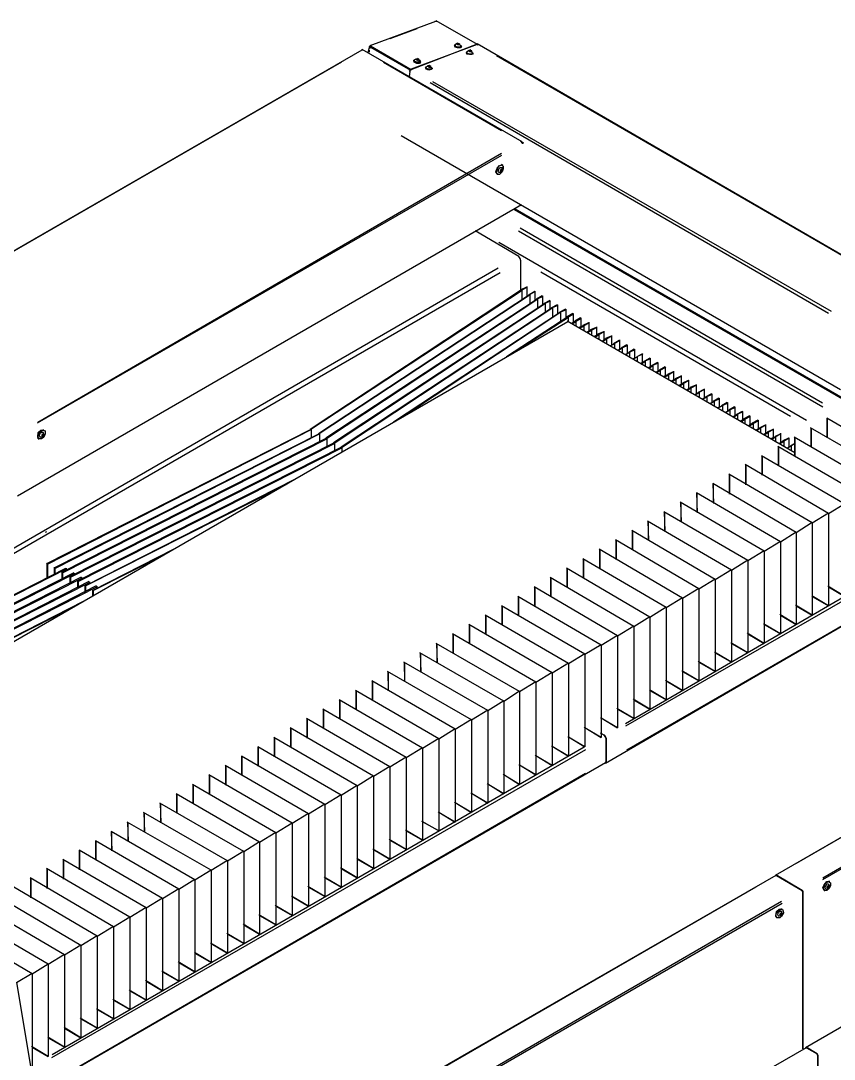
# Model space of a CAD drawing. Header units: inches. Extents: x 144 to 9879, y -166 to 6992.
# Drawn here: x 7212 to 8767, y 1956 to 3940 of the extents above; entities that cross this region are included whole.
import ezdxf

# ---------------------------------------------------------------- set-up
doc = ezdxf.new("R2010")
doc.units = ezdxf.units.IN
doc.header["$MEASUREMENT"] = 0

msp = doc.modelspace()

# ---------------------------------------------------------------- linework, layer by layer
at = {"color": 7}
for points in [[(8004.8, 3938.5), (7879.1, 3891.8)], [(8006, 3938.5), (8003.6, 3938.5)], [(8007.2, 3938.5), (8004.8, 3938.5)], [(8085.1, 3894.2), (8006, 3939.7)], [(7968.9, 3924.1), (7917.4, 3904.9)], [(7877.9, 3889.4), (7875.5, 3878.6)], [(7956.9, 3845.1), (7877.9, 3890.6)], [(7879.1, 3889.4), (7881.5, 3893)], [(7881.5, 3891.8), (7879.1, 3891.8)], [(7879.1, 3889.4), (7879.1, 3890.6)], [(7956.9, 3845.1), (7879.1, 3890.6)], [(7879.1, 3889.4), (7879.1, 3887)], [(7879.1, 3889.4), (7880.3, 3889.4)], [(7879.1, 3889.4), (7879.1, 3887)], [(7880.3, 3889.4), (7880.3, 3891.8)], [(7880.3, 3891.8), (7958.1, 3846.3)], [(7880.3, 3891.8), (7880.3, 3889.4)], [(7880.3, 3889.4), (7880.3, 3890.6)], [(7880.3, 3889.4), (7956.9, 3845.1)], [(7958.1, 3846.3), (8085.1, 3895.4)], [(8083.9, 3894.2), (7958.1, 3847.5)], [(8046.8, 3896.6), (8040.8, 3893)], [(8054, 3890.6), (8050.4, 3889.4), (8044.4, 3889.4), (8040.8, 3891.8), (8043.2, 3894.2)], [(8040.8, 3893), (8040.8, 3891.8)], [(8054, 3889.4), (8051.6, 3888.2), (8046.8, 3888.2), (8042, 3889.4), (8040.8, 3891.8)], [(8052.8, 3890.6), (8050.4, 3889.4), (8046.8, 3889.4), (8043.2, 3890.6), (8042, 3893)], [(8044.4, 3895.4), (8046.8, 3896.6), (8050.4, 3895.4), (8050.4, 3894.2), (8046.8, 3894.2), (8044.4, 3895.4)], [(8046.8, 3895.4), (8044.4, 3895.4)], [(8045.6, 3895.4), (8045.6, 3896.6)], [(8049.2, 3895.4), (8045.6, 3895.4)], [(8046.8, 3895.4), (8045.6, 3895.4)], [(8045.6, 3895.4), (8045.6, 3894.2)], [(8049.2, 3895.4), (8045.6, 3895.4)], [(8045.6, 3895.4), (8046.8, 3894.2)], [(8046.8, 3894.2), (8046.8, 3896.6)], [(8046.8, 3895.4), (8046.8, 3896.6)], [(8046.8, 3894.2), (8046.8, 3896.6)], [(8046.8, 3894.2), (8046.8, 3895.4)], [(8046.8, 3894.2), (8046.8, 3895.4)], [(8046.8, 3894.2), (8048, 3894.2)], [(8046.8, 3894.2), (8048, 3894.2)], [(8050.4, 3894.2), (8048, 3896.6)], [(8052.8, 3891.8), (8048, 3896.6)], [(8048, 3894.2), (8048, 3895.4)], [(8048, 3894.2), (8050.4, 3894.2)], [(8049.2, 3894.2), (8049.2, 3896.6)], [(8049.2, 3895.4), (8049.2, 3896.6)], [(8049.2, 3894.2), (8049.2, 3896.6)], [(8050.4, 3894.2), (8049.2, 3894.2), (8049.2, 3895.4)], [(8049.2, 3894.2), (8050.4, 3894.2)], [(8050.4, 3894.2), (8050.4, 3895.4)], [(8052.8, 3893), (8054, 3890.6)], [(8052.8, 3891.8), (8052.8, 3890.6)], [(8054, 3889.4), (8054, 3891.8)], [(8924.7, 3409.1), (8083.9, 3895.4)], [(8086.3, 3893), (8083.9, 3895.4)], [(8083.9, 3894.2), (8085.1, 3894.2)], [(8085.1, 3894.2), (8085.1, 3895.4)], [(8086.3, 3893), (8086.3, 3894.2)], [(8086.3, 3893), (8086.3, 3894.2)], [(7863.5, 3883.4), (6896.9, 3326.4)], [(7864.7, 3883.4), (7862.3, 3883.4)], [(7865.9, 3883.4), (7863.5, 3883.4)], [(8170.1, 3708.5), (7864.7, 3884.6)], [(7877.9, 3883.4), (7877.9, 3879.8)], [(7918.6, 3867.8), (7918.6, 3869)], [(8069.5, 3883.4), (8063.5, 3879.8)], [(8076.7, 3877.4), (8073.1, 3876.2), (8067.1, 3876.2), (8063.5, 3878.6), (8065.9, 3881)], [(8063.5, 3879.8), (8063.5, 3878.6)], [(8076.7, 3876.2), (8074.3, 3875), (8069.5, 3875), (8064.7, 3876.2), (8063.5, 3878.6)], [(8075.5, 3877.4), (8073.1, 3876.2), (8069.5, 3876.2), (8065.9, 3877.4), (8064.7, 3879.8)], [(8067.1, 3882.2), (8069.5, 3883.4), (8073.1, 3882.2), (8073.1, 3881), (8069.5, 3881), (8067.1, 3882.2)], [(8070.7, 3882.2), (8067.1, 3882.2)], [(8070.7, 3882.2), (8067.1, 3882.2)], [(8068.3, 3882.2), (8068.3, 3883.4)], [(8068.3, 3881), (8068.3, 3883.4)], [(8068.3, 3882.2), (8068.3, 3883.4)], [(8068.3, 3881), (8068.3, 3883.4)], [(8068.3, 3882.2), (8068.3, 3883.4)], [(8068.3, 3882.2), (8068.3, 3883.4)], [(8068.3, 3882.2), (8068.3, 3881)], [(8068.3, 3882.2), (8069.5, 3881)], [(8069.5, 3881), (8069.5, 3882.2)], [(8073.1, 3882.2), (8069.5, 3882.2)], [(8069.5, 3881), (8070.7, 3881)], [(8069.5, 3881), (8071.9, 3881)], [(8075.5, 3878.6), (8070.7, 3884.6)], [(8070.7, 3881), (8070.7, 3883.4)], [(8070.7, 3882.2), (8070.7, 3883.4)], [(8070.7, 3881), (8070.7, 3883.4)], [(8070.7, 3881), (8070.7, 3882.2)], [(8070.7, 3881), (8070.7, 3882.2)], [(8073.1, 3882.2), (8070.7, 3882.2)], [(8071.9, 3881), (8073.1, 3883.4)], [(8071.9, 3881), (8071.9, 3882.2)], [(8071.9, 3881), (8073.1, 3881), (8073.1, 3882.2)], [(8073.1, 3882.2), (8073.1, 3883.4)], [(8074.3, 3879.8), (8076.7, 3877.4)], [(8075.5, 3878.6), (8075.5, 3877.4)], [(8076.7, 3876.2), (8076.7, 3878.6)], [(8884, 3431.8), (8121, 3872.6)], [(7825.2, 3860.6), (6937.6, 3349.2)], [(7905.4, 3860.6), (8130.6, 3730.1)], [(7968.9, 3866.6), (7962.9, 3864.2)], [(7976.1, 3861.8), (7972.5, 3859.4), (7966.5, 3860.6), (7962.9, 3863), (7965.3, 3865.4)], [(7962.9, 3863), (7962.9, 3864.2)], [(7976.1, 3860.6), (7973.7, 3858.2), (7968.9, 3858.2), (7964.1, 3860.6), (7962.9, 3863)], [(7974.9, 3861.8), (7972.5, 3860.6), (7968.9, 3860.6), (7965.3, 3861.8), (7964.1, 3864.2)], [(7968.9, 3866.6), (7966.5, 3866.6)], [(7966.5, 3866.6), (7972.5, 3866.6), (7972.5, 3864.2), (7968.9, 3864.2), (7966.5, 3866.6)], [(7967.7, 3866.6), (7967.7, 3867.8)], [(7967.7, 3865.4), (7967.7, 3866.6)], [(7971.3, 3866.6), (7967.7, 3866.6)], [(7968.9, 3866.6), (7967.7, 3866.6)], [(7967.7, 3866.6), (7967.7, 3865.4)], [(7971.3, 3866.6), (7967.7, 3866.6)], [(7967.7, 3866.6), (7967.7, 3865.4)], [(7967.7, 3865.4), (7970.1, 3864.2)], [(7968.9, 3865.4), (7968.9, 3867.8)], [(7968.9, 3866.6), (7968.9, 3867.8)], [(7968.9, 3865.4), (7968.9, 3867.8)], [(7968.9, 3865.4), (7968.9, 3866.6)], [(7968.9, 3865.4), (7970.1, 3864.2)], [(7972.5, 3865.4), (7970.1, 3867.8)], [(7974.9, 3861.8), (7970.1, 3867.8)], [(7970.1, 3864.2), (7972.5, 3866.6)], [(7970.1, 3864.2), (7970.1, 3865.4)], [(7971.3, 3864.2), (7971.3, 3867.8)], [(7971.3, 3866.6), (7971.3, 3867.8)], [(7971.3, 3864.2), (7971.3, 3867.8)], [(7972.5, 3865.4), (7971.3, 3865.4), (7971.3, 3866.6)], [(7971.3, 3864.2), (7971.3, 3865.4), (7972.5, 3865.4)], [(7972.5, 3865.4), (7972.5, 3866.6)], [(7973.7, 3864.2), (7976.1, 3861.8)], [(7974.9, 3861.8), (7974.9, 3863)], [(7976.1, 3860.6), (7976.1, 3863)], [(7991.7, 3853.4), (7985.7, 3851.1)], [(7998.9, 3848.7), (7995.3, 3846.3), (7989.3, 3847.5), (7985.7, 3849.9), (7988.1, 3852.2)], [(7985.7, 3851.1), (7985.7, 3849.9)], [(7997.7, 3847.5), (7996.5, 3846.3), (7991.7, 3845.1), (7986.9, 3847.5), (7985.7, 3849.9)], [(7997.7, 3848.7), (7995.3, 3847.5), (7991.7, 3847.5), (7986.9, 3848.7), (7986.9, 3851.1)], [(7992.9, 3853.4), (7989.3, 3853.4)], [(7992.9, 3853.4), (7989.3, 3853.4)], [(7989.3, 3853.4), (7995.3, 3853.4), (7994.1, 3851.1), (7991.7, 3851.1), (7989.3, 3853.4)], [(7990.5, 3852.2), (7990.5, 3854.6)], [(7990.5, 3853.4), (7990.5, 3854.6)], [(7990.5, 3852.2), (7990.5, 3854.6)], [(7990.5, 3852.2), (7990.5, 3853.4)], [(7990.5, 3853.4), (7990.5, 3852.2)], [(7990.5, 3852.2), (7990.5, 3853.4)], [(7990.5, 3853.4), (7990.5, 3852.2)], [(7990.5, 3852.2), (7991.7, 3851.1)], [(7994.1, 3852.2), (7991.7, 3854.6)], [(7991.7, 3851.1), (7992.9, 3853.4)], [(7991.7, 3851.1), (7991.7, 3852.2)], [(7991.7, 3851.1), (7994.1, 3851.1)], [(7992.9, 3852.2), (7992.9, 3854.6)], [(7992.9, 3853.4), (7992.9, 3854.6)], [(7992.9, 3852.2), (7992.9, 3854.6)], [(7997.7, 3848.7), (7992.9, 3854.6)], [(7992.9, 3852.2), (7992.9, 3853.4)], [(7994.1, 3852.2), (7994.1, 3853.4), (7992.9, 3853.4)], [(7992.9, 3852.2), (7992.9, 3851.1)], [(7994.1, 3852.2), (7994.1, 3853.4)], [(7994.1, 3851.1), (7994.1, 3853.4)], [(7994.1, 3851.1), (7994.1, 3852.2)], [(7994.1, 3851.1), (7994.1, 3852.2)], [(7996.5, 3851.1), (7998.9, 3848.7)], [(7997.7, 3848.7), (7997.7, 3849.9)], [(7997.7, 3847.5), (7998.9, 3849.9)], [(7959.3, 3847.5), (7954.5, 3842.7)], [(7955.7, 3842.7), (7954.5, 3833.1)], [(7955.7, 3842.7), (7956.9, 3846.3)], [(7956.9, 3845.1), (7956.9, 3846.3)], [(7958.1, 3846.3), (7958.1, 3847.5)], [(8755.8, 3380.3), (7994.1, 3821.1)], [(7998.9, 3823.5), (8760.6, 3385.1)], [(7939, 3720.5), (8778.6, 3235.4)], [(8171.3, 3704.9), (8167.7, 3709.7)], [(8168.9, 3708.5), (8171.3, 3707.3)], [(8170.1, 3707.3), (8170.1, 3708.5)], [(8170.1, 3707.3), (8171.3, 3707.3)], [(8172.5, 3706.1), (8170.1, 3706.1)], [(8172.5, 3706.1), (8170.1, 3704.9)], [(8170.1, 3706.1), (8171.3, 3706.1)], [(8172.5, 3706.1), (8170.1, 3706.1)], [(8171.3, 3706.1), (8171.3, 3707.3)], [(8171.3, 3706.1), (8171.3, 3707.3)], [(8171.3, 3707.3), (8172.5, 3706.1)], [(8172.5, 3706.1), (8172.5, 3707.3)], [(8130.6, 3682.2), (7243.1, 3170.7)], [(7244.3, 3173.1), (8130.6, 3687)], [(8122.2, 3647.4), (8119.8, 3651), (8122.2, 3658.2), (8127, 3663), (8131.8, 3664.2)], [(8123.4, 3646.2), (8121, 3649.8), (8122.2, 3655.8), (8125.8, 3661.8), (8130.6, 3664.2), (8134.2, 3661.8), (8134.2, 3657), (8131.8, 3651), (8127, 3646.2), (8123.4, 3646.2)], [(8125.8, 3649.8), (8124.6, 3652.2), (8125.8, 3657), (8128.2, 3659.4), (8131.8, 3659.4)], [(8125.8, 3649.8), (8130.6, 3651), (8133, 3654.6), (8131.8, 3659.4)], [(8125.8, 3649.8), (8125.8, 3651)], [(8130.6, 3655.8), (8128.2, 3653.4)], [(8131.8, 3655.8), (8131.8, 3653.4), (8130.6, 3651), (8128.2, 3652.2), (8129.4, 3654.6), (8131.8, 3655.8)], [(8130.6, 3654.6), (8128.2, 3652.2)], [(8131.8, 3655.8), (8129.4, 3655.8)], [(8129.4, 3653.4), (8129.4, 3654.6)], [(8129.4, 3652.2), (8129.4, 3653.4)], [(8129.4, 3652.2), (8129.4, 3653.4)], [(8129.4, 3652.2), (8129.4, 3653.4)], [(8129.4, 3653.4), (8129.4, 3652.2)], [(8129.4, 3652.2), (8130.6, 3651)], [(8129.4, 3652.2), (8130.6, 3651)], [(8129.4, 3652.2), (8130.6, 3652.2), (8130.6, 3651)], [(8129.4, 3652.2), (8130.6, 3651)], [(8133, 3663), (8130.6, 3665.4)], [(8130.6, 3655.8), (8130.6, 3657)], [(8130.6, 3654.6), (8130.6, 3655.8)], [(8130.6, 3655.8), (8130.6, 3654.6)], [(8131.8, 3655.8), (8130.6, 3655.8)], [(8130.6, 3654.6), (8131.8, 3653.4)], [(8130.6, 3654.6), (8131.8, 3653.4)], [(8130.6, 3651), (8131.8, 3654.6)], [(8130.6, 3651), (8131.8, 3654.6)], [(8130.6, 3651), (8130.6, 3652.2)], [(8131.8, 3655.8), (8131.8, 3657)], [(8131.8, 3653.4), (8131.8, 3657)], [(8131.8, 3653.4), (8131.8, 3655.8)], [(8131.8, 3653.4), (8131.8, 3654.6)], [(8122.2, 3647.4), (8123.4, 3646.2)], [(7205.9, 3031.8), (8168.9, 3588.7)], [(8154.6, 3579.2), (8802.6, 3205.5)], [(8157, 3580.4), (8804.9, 3206.7)], [(8164.1, 3489.3), (8080.3, 3538.4)], [(8162.9, 3538.4), (8745.1, 3201.9)], [(8743.9, 3209), (8166.5, 3543.2)], [(8125.8, 3516.9), (8713.9, 3176.7)], [(8167.7, 3480.9), (8166.5, 3485.7), (8164.1, 3489.3)], [(8167.7, 3424.6), (8167.7, 3482.1)], [(6446.6, 2497.6), (8124.6, 3467.8)], [(8128.2, 3458.2), (6452.5, 2491.6)], [(8682.8, 3183.9), (8206.1, 3459.4)], [(8168.9, 3425.8), (7765.3, 3158.7)], [(8170.1, 3424.6), (7766.5, 3158.7)], [(8184.5, 3416.3), (7780.9, 3150.4)], [(8185.7, 3416.3), (7782.1, 3150.4)], [(8178.5, 3430.6), (8167.7, 3425.8)], [(8179.7, 3430.6), (8168.9, 3424.6)], [(8170.1, 3407.9), (8170.1, 3425.8)], [(8178.5, 3430.6), (8179.7, 3430.6)], [(8179.7, 3413.9), (8179.7, 3431.8)], [(8194.1, 3422.3), (8183.3, 3416.3)], [(8195.3, 3422.3), (8184.5, 3416.3)], [(8185.7, 3399.5), (8185.7, 3417.5)], [(8194.1, 3422.3), (8195.3, 3422.3)], [(8195.3, 3405.5), (8195.3, 3423.4)], [(8208.5, 3413.9), (8197.7, 3407.9)], [(8209.7, 3412.7), (8198.9, 3407.9)], [(8208.5, 3413.9), (8209.7, 3412.7)], [(8209.7, 3397.1), (8209.7, 3413.9)], [(8198.9, 3407.9), (7795.2, 3142)], [(8200.1, 3407.9), (7796.4, 3140.8)], [(8213.3, 3399.5), (7809.6, 3133.6)], [(8214.5, 3399.5), (7810.8, 3132.4)], [(8200.1, 3391.1), (8200.1, 3409.1)], [(8222.8, 3405.5), (8212.1, 3399.5)], [(8224, 3404.3), (8213.3, 3399.5)], [(8214.5, 3382.7), (8214.5, 3400.7)], [(8222.8, 3405.5), (8224, 3404.3)], [(8224, 3388.7), (8224, 3405.5)], [(8237.2, 3397.1), (8226.4, 3391.1)], [(8238.4, 3395.9), (8227.6, 3391.1)], [(8237.2, 3397.1), (8238.4, 3395.9)], [(8238.4, 3380.3), (8238.4, 3397.1)], [(8227.6, 3391.1), (7824, 3125.2)], [(8228.8, 3391.1), (7825.2, 3124)], [(8243.2, 3382.7), (7924.6, 3173.1)], [(8244.4, 3382.7), (7941.4, 3182.7)], [(8257.6, 3374.3), (8140.2, 3297.7)], [(8258.8, 3373.1), (8157, 3307.3)], [(8228.8, 3374.3), (8228.8, 3392.3)], [(8252.8, 3388.7), (8242, 3382.7)], [(8254, 3387.5), (8243.2, 3382.7)], [(8244.4, 3366), (8244.4, 3383.9)], [(8252.8, 3388.7), (8254, 3387.5)], [(8254, 3371.9), (8254, 3388.7)], [(8267.2, 3380.3), (8256.4, 3374.3)], [(8268.4, 3379.1), (8257.6, 3373.1)], [(8258.8, 3364.8), (8258.8, 3374.3)], [(8267.2, 3380.3), (8268.4, 3379.1)], [(8268.4, 3363.6), (8268.4, 3380.3)], [(8257.6, 3364.8), (6560.3, 2385)], [(8691.2, 3114.4), (8256.4, 3366)], [(8271.9, 3366), (8263.6, 3361.2)], [(8273.1, 3364.8), (8264.8, 3360)], [(8281.5, 3371.9), (8270.7, 3366)], [(8282.7, 3370.7), (8271.9, 3364.8)], [(8273.1, 3356.4), (8273.1, 3366)], [(8287.5, 3357.6), (8277.9, 3352.8)], [(8288.7, 3356.4), (8279.1, 3351.6)], [(8281.5, 3371.9), (8282.7, 3370.7)], [(8282.7, 3355.2), (8282.7, 3371.9)], [(8297.1, 3362.4), (8286.3, 3357.6)], [(8298.3, 3362.4), (8287.5, 3356.4)], [(8288.7, 3348), (8288.7, 3357.6)], [(8297.1, 3362.4), (8298.3, 3362.4)], [(8298.3, 3346.8), (8298.3, 3363.6)], [(8311.5, 3354), (8300.7, 3349.2)], [(8312.7, 3354), (8301.9, 3348)], [(8311.5, 3354), (8312.7, 3354)], [(8312.7, 3337.2), (8312.7, 3355.2)], [(8301.9, 3349.2), (8293.5, 3344.4)], [(8303.1, 3348), (8294.7, 3343.2)], [(8303.1, 3339.6), (8303.1, 3349.2)], [(8316.3, 3340.8), (8307.9, 3336)], [(8317.5, 3339.6), (8309.1, 3334.8)], [(8325.8, 3345.6), (8315.1, 3340.8)], [(8327, 3345.6), (8316.3, 3339.6)], [(8317.5, 3330), (8317.5, 3340.8)], [(8325.8, 3345.6), (8327, 3345.6)], [(8327, 3328.8), (8327, 3346.8)], [(8340.2, 3337.2), (8329.4, 3332.4)], [(8341.4, 3337.2), (8330.6, 3331.2)], [(8340.2, 3337.2), (8341.4, 3337.2)], [(8341.4, 3320.4), (8341.4, 3338.4)], [(8330.6, 3332.4), (8322.3, 3326.4)], [(8331.8, 3331.2), (8323.4, 3326.4)], [(8331.8, 3321.6), (8331.8, 3332.4)], [(8347.4, 3322.8), (8337.8, 3318)], [(8346.2, 3322.8), (8337.8, 3318)], [(8355.8, 3328.8), (8345, 3322.8)], [(8357, 3328.8), (8346.2, 3322.8)], [(8347.4, 3313.3), (8347.4, 3324)], [(8360.6, 3314.5), (8352.2, 3309.7)], [(8361.8, 3314.5), (8353.4, 3309.7)], [(8355.8, 3328.8), (8357, 3328.8)], [(8357, 3312.1), (8357, 3330)], [(8370.2, 3320.4), (8359.4, 3314.5)], [(8371.4, 3319.2), (8360.6, 3314.5)], [(8361.8, 3304.9), (8361.8, 3315.7)], [(8370.2, 3320.4), (8371.4, 3319.2)], [(8371.4, 3303.7), (8371.4, 3320.4)], [(8375, 3306.1), (8366.6, 3301.3)], [(8376.1, 3306.1), (8367.8, 3301.3)], [(8384.5, 3312.1), (8373.8, 3306.1)], [(8385.7, 3310.9), (8375, 3306.1)], [(8376.1, 3296.5), (8376.1, 3307.3)], [(8390.5, 3297.7), (8380.9, 3292.9)], [(8390.5, 3297.7), (8382.1, 3292.9)], [(8384.5, 3312.1), (8385.7, 3310.9)], [(8385.7, 3295.3), (8385.7, 3312.1)], [(8400.1, 3303.7), (8389.3, 3297.7)], [(8400.1, 3302.5), (8389.3, 3297.7)], [(8390.5, 3288.1), (8390.5, 3298.9)], [(8400.1, 3303.7), (8400.1, 3302.5)], [(8400.1, 3286.9), (8400.1, 3303.7)], [(8414.5, 3295.3), (8403.7, 3289.3)], [(8415.7, 3294.1), (8404.9, 3289.3)], [(8414.5, 3295.3), (8415.7, 3294.1)], [(8415.7, 3278.5), (8415.7, 3295.3)], [(8404.9, 3289.3), (8396.5, 3284.5)], [(8406.1, 3289.3), (8397.7, 3283.3)], [(8406.1, 3279.7), (8406.1, 3290.5)], [(8419.3, 3280.9), (8410.9, 3276.1)], [(8420.5, 3280.9), (8412.1, 3274.9)], [(8428.9, 3286.9), (8418.1, 3280.9)], [(8430, 3285.7), (8419.3, 3280.9)], [(8420.5, 3271.3), (8420.5, 3282.1)], [(8428.9, 3286.9), (8430, 3285.7)], [(8430, 3270.1), (8430, 3286.9)], [(8443.2, 3278.5), (8432.4, 3272.5)], [(8444.4, 3277.3), (8433.6, 3271.3)], [(8443.2, 3278.5), (8444.4, 3277.3)], [(8444.4, 3261.8), (8444.4, 3278.5)], [(8433.6, 3272.5), (8425.3, 3267.7)], [(8434.8, 3271.3), (8426.5, 3266.5)], [(8434.8, 3262.9), (8434.8, 3272.5)], [(8449.2, 3264.1), (8439.6, 3259.4)], [(8450.4, 3262.9), (8440.8, 3258.2)], [(8458.8, 3268.9), (8448, 3264.1)], [(8460, 3268.9), (8449.2, 3262.9)], [(8450.4, 3254.6), (8450.4, 3264.1)], [(8463.6, 3255.8), (8455.2, 3251)], [(8464.8, 3254.6), (8456.4, 3249.8)], [(8458.8, 3268.9), (8460, 3268.9)], [(8460, 3253.4), (8460, 3270.1)], [(8473.2, 3260.6), (8462.4, 3255.8)], [(8474.4, 3260.6), (8463.6, 3254.6)], [(8464.8, 3246.2), (8464.8, 3255.8)], [(8473.2, 3260.6), (8474.4, 3260.6)], [(8474.4, 3243.8), (8474.4, 3261.8)], [(8478, 3247.4), (8469.6, 3242.6)], [(8479.2, 3246.2), (8470.8, 3241.4)], [(8487.5, 3252.2), (8476.8, 3247.4)], [(8488.7, 3252.2), (8478, 3246.2)], [(8479.2, 3236.6), (8479.2, 3247.4)], [(8492.3, 3239), (8483.9, 3234.2)], [(8493.5, 3237.8), (8485.1, 3233)], [(8487.5, 3252.2), (8488.7, 3252.2)], [(8488.7, 3235.4), (8488.7, 3253.4)], [(8501.9, 3243.8), (8491.1, 3239)], [(8503.1, 3243.8), (8492.3, 3237.8)], [(8493.5, 3228.2), (8493.5, 3239)], [(8501.9, 3243.8), (8503.1, 3243.8)], [(8503.1, 3227), (8503.1, 3245)], [(8517.5, 3235.4), (8506.7, 3229.4)], [(8518.7, 3235.4), (8507.9, 3229.4)], [(8517.5, 3235.4), (8518.7, 3235.4)], [(8518.7, 3218.6), (8518.7, 3236.6)], [(8507.9, 3229.4), (8499.5, 3224.6)], [(8509.1, 3229.4), (8500.7, 3224.6)], [(8509.1, 3219.8), (8509.1, 3230.6)], [(8522.3, 3221), (8513.9, 3216.2)], [(8523.5, 3221), (8515.1, 3216.2)], [(8531.9, 3227), (8521.1, 3221)], [(8533.1, 3225.8), (8522.3, 3221)], [(8523.5, 3211.4), (8523.5, 3222.2)], [(8531.9, 3227), (8533.1, 3225.8)], [(8533.1, 3210.2), (8533.1, 3227)], [(8546.2, 3218.6), (8535.5, 3212.6)], [(8547.4, 3217.4), (8536.6, 3212.6)], [(8546.2, 3218.6), (8547.4, 3217.4)], [(8547.4, 3201.9), (8547.4, 3218.6)], [(8536.6, 3212.6), (8528.3, 3207.9)], [(8537.8, 3212.6), (8529.5, 3207.9)], [(8537.8, 3203.1), (8537.8, 3213.8)], [(8552.2, 3204.3), (8542.6, 3199.5)], [(8553.4, 3204.3), (8543.8, 3199.5)], [(8561.8, 3210.2), (8551, 3204.3)], [(8563, 3209), (8552.2, 3204.3)], [(8553.4, 3194.7), (8553.4, 3205.5)], [(8566.6, 3195.9), (8558.2, 3191.1)], [(8567.8, 3195.9), (8559.4, 3191.1)], [(8561.8, 3210.2), (8563, 3209)], [(8563, 3193.5), (8563, 3210.2)], [(8576.2, 3201.9), (8565.4, 3195.9)], [(8577.4, 3200.7), (8566.6, 3195.9)], [(8567.8, 3186.3), (8567.8, 3197.1)], [(8576.2, 3201.9), (8577.4, 3200.7)], [(8577.4, 3185.1), (8577.4, 3201.9)], [(8581, 3187.5), (8572.6, 3182.7)], [(8582.2, 3187.5), (8573.8, 3181.5)], [(8590.5, 3193.5), (8579.8, 3187.5)], [(8591.7, 3192.3), (8581, 3187.5)], [(8582.2, 3177.9), (8582.2, 3188.7)], [(8595.3, 3179.1), (8587, 3174.3)], [(8596.5, 3177.9), (8588.2, 3173.1)], [(8590.5, 3193.5), (8591.7, 3192.3)], [(8591.7, 3176.7), (8591.7, 3193.5)], [(8604.9, 3185.1), (8594.1, 3179.1)], [(8606.1, 3183.9), (8595.3, 3177.9)], [(8596.5, 3169.5), (8596.5, 3179.1)], [(8604.9, 3185.1), (8606.1, 3183.9)], [(8606.1, 3168.3), (8606.1, 3185.1)], [(8620.5, 3176.7), (8609.7, 3170.7)], [(8621.7, 3175.5), (8610.9, 3169.5)], [(8620.5, 3176.7), (8621.7, 3175.5)], [(8621.7, 3159.9), (8621.7, 3176.7)], [(8911.5, 3088.1), (8752.2, 3180.3)], [(8753.4, 3143.2), (8753.4, 3180.3)], [(8753.4, 3179.1), (8753.4, 3143.2)], [(7245.5, 3140.8), (7244.3, 3145.6), (7245.5, 3152.8), (7250.3, 3157.5), (7255, 3157.5)], [(7246.7, 3140.8), (7245.5, 3144.4), (7246.7, 3150.4), (7250.3, 3155.2), (7255, 3157.5), (7258.6, 3156.3), (7258.6, 3150.4), (7256.2, 3144.4), (7251.4, 3140.8), (7246.7, 3140.8)], [(7256.2, 3157.5), (7253.8, 3157.5)], [(7766.5, 3158.7), (7261, 2902.4)], [(7767.7, 3158.7), (7262.2, 2901.2)], [(7767.7, 3143.2), (7767.7, 3159.9)], [(8610.9, 3170.7), (8602.5, 3165.9)], [(8612.1, 3169.5), (8602.5, 3164.7)], [(8612.1, 3161.1), (8612.1, 3170.7)], [(8625.3, 3162.3), (8616.9, 3157.5)], [(8626.5, 3161.1), (8618.1, 3156.3)], [(8634.9, 3167.1), (8624.1, 3162.3)], [(8636.1, 3167.1), (8625.3, 3161.1)], [(8626.5, 3152.8), (8626.5, 3162.3)], [(8634.9, 3167.1), (8636.1, 3167.1)], [(8636.1, 3151.6), (8636.1, 3168.3)], [(8649.2, 3158.7), (8638.5, 3154)], [(8650.4, 3158.7), (8639.7, 3152.8)], [(8649.2, 3158.7), (8650.4, 3158.7)], [(8650.4, 3142), (8650.4, 3159.9)], [(8880.4, 3070.1), (8721.1, 3162.3)], [(8722.3, 3125.2), (8722.3, 3162.3)], [(8722.3, 3161.1), (8722.3, 3125.2)], [(7245.5, 3140.8), (7246.7, 3140.8)], [(7249.1, 3144.4), (7247.9, 3146.8), (7249.1, 3151.6), (7252.6, 3154), (7255, 3154)], [(7250.3, 3144.4), (7247.9, 3144.4)], [(7250.3, 3144.4), (7253.8, 3145.6), (7256.2, 3149.2), (7255, 3154)], [(7253.8, 3149.2), (7251.4, 3148)], [(7253.8, 3148), (7251.4, 3146.8)], [(7256.2, 3150.4), (7256.2, 3148), (7253.8, 3145.6), (7252.6, 3145.6), (7253.8, 3149.2), (7256.2, 3150.4)], [(7252.6, 3148), (7252.6, 3149.2)], [(7256.2, 3149.2), (7252.6, 3149.2)], [(7252.6, 3146.8), (7252.6, 3148)], [(7252.6, 3148), (7252.6, 3145.6)], [(7252.6, 3145.6), (7252.6, 3146.8)], [(7252.6, 3146.8), (7253.8, 3145.6)], [(7252.6, 3146.8), (7253.8, 3145.6)], [(7252.6, 3146.8), (7252.6, 3145.6)], [(7252.6, 3145.6), (7253.8, 3145.6)], [(7252.6, 3145.6), (7253.8, 3145.6)], [(7253.8, 3149.2), (7253.8, 3150.4)], [(7253.8, 3148), (7253.8, 3149.2)], [(7253.8, 3149.2), (7253.8, 3148)], [(7253.8, 3145.6), (7256.2, 3149.2)], [(7256.2, 3149.2), (7253.8, 3149.2)], [(7253.8, 3145.6), (7256.2, 3149.2)], [(7253.8, 3148), (7256.2, 3148)], [(7253.8, 3148), (7256.2, 3148)], [(7253.8, 3145.6), (7253.8, 3146.8)], [(7256.2, 3148), (7255, 3148), (7255, 3149.2), (7256.2, 3149.2)], [(7256.2, 3149.2), (7256.2, 3150.4)], [(7256.2, 3148), (7256.2, 3150.4)], [(7256.2, 3148), (7256.2, 3149.2)], [(7782.1, 3150.4), (7275.4, 2894)], [(7783.3, 3150.4), (7276.6, 2892.8)], [(7796.4, 3142), (7289.8, 2885.7)], [(7797.6, 3140.8), (7291, 2884.5)], [(7783.3, 3134.8), (7783.3, 3151.6)], [(7797.6, 3126.4), (7797.6, 3142)], [(8639.7, 3154), (8631.3, 3149.2)], [(8640.9, 3152.8), (8632.5, 3148)], [(8640.9, 3144.4), (8640.9, 3154)], [(8655.2, 3145.6), (8645.6, 3140.8)], [(8655.2, 3144.4), (8646.8, 3139.6)], [(8664.8, 3150.4), (8654, 3144.4)], [(8664.8, 3150.4), (8654, 3145.6)], [(8655.2, 3134.8), (8655.2, 3145.6)], [(8669.6, 3137.2), (8661.2, 3131.2)], [(8670.8, 3136), (8662.4, 3131.2)], [(8664.8, 3150.4), (8664.8, 3151.6)], [(8664.8, 3133.6), (8664.8, 3151.6)], [(8679.2, 3142), (8668.4, 3137.2)], [(8680.4, 3142), (8669.6, 3136)], [(8670.8, 3126.4), (8670.8, 3137.2)], [(8679.2, 3142), (8680.4, 3142)], [(8680.4, 3125.2), (8680.4, 3143.2)], [(8849.3, 3052.1), (8690, 3144.4)], [(8691.2, 3107.2), (8691.2, 3144.4)], [(8691.2, 3143.2), (8691.2, 3107.2)], [(7810.8, 3133.6), (7305.3, 2877.3)], [(7812, 3132.4), (7306.5, 2876.1)], [(7825.2, 3125.2), (7319.7, 2868.9)], [(7826.4, 3124), (7320.9, 2867.7)], [(7812, 3118), (7812, 3133.6)], [(7826.4, 3115.6), (7826.4, 3125.2)], [(8818.1, 3034.2), (8658.8, 3126.4)], [(8660, 3089.3), (8660, 3126.4)], [(8660, 3125.2), (8660, 3090.5)], [(8684, 3127.6), (8675.6, 3122.8)], [(8685.2, 3127.6), (8676.8, 3122.8)], [(8691.2, 3132.4), (8682.8, 3127.6)], [(8691.2, 3131.2), (8684, 3127.6)], [(8685.2, 3118), (8685.2, 3128.8)], [(8787, 3016.2), (8627.7, 3108.4)], [(8628.9, 3071.3), (8628.9, 3108.4)], [(8628.9, 3107.2), (8628.9, 3072.5)], [(8755.8, 2998.2), (8596.5, 3091.7)], [(8597.7, 3053.3), (8597.7, 3091.7)], [(8597.7, 3090.5), (8597.7, 3054.5)], [(7736.5, 3064.1), (7334.1, 2859.3)], [(8693.6, 2962.3), (8534.3, 3055.7)], [(8536.6, 3017.4), (8535.5, 3055.7)], [(8724.7, 2980.3), (8565.4, 3073.7)], [(8566.6, 3035.4), (8566.6, 3073.7)], [(8566.6, 3072.5), (8566.6, 3036.6)], [(7718.6, 3053.3), (7335.3, 2859.3)], [(8663.6, 2944.3), (8503.1, 3037.8)], [(8505.5, 2999.4), (8504.3, 3037.8)], [(8504.3, 3036.6), (8504.3, 3000.6)], [(8535.5, 3054.5), (8535.5, 3018.6)], [(8632.5, 2926.4), (8472, 3019.8)], [(8474.4, 2981.5), (8473.2, 3019.8)], [(8473.2, 3018.6), (8473.2, 2982.7)], [(8755.8, 2998.2), (8787, 3017.4)], [(8601.3, 2908.4), (8440.8, 3001.8)], [(8443.2, 2964.7), (8442, 3001.8)], [(8442, 3000.6), (8442, 2964.7)], [(8724.7, 2980.3), (8755.8, 2999.4)], [(8755.8, 2998.2), (8755.8, 2822.2)], [(8329.4, 2521.5), (9127.1, 2983.9)], [(8367.8, 2597), (9030.1, 2981.5)], [(8570.2, 2890.4), (8409.7, 2983.9)], [(8412.1, 2946.7), (8410.9, 2983.9)], [(8410.9, 2982.7), (8410.9, 2946.7)], [(8693.6, 2962.3), (8724.7, 2981.5)], [(8724.7, 2980.3), (8724.7, 2804.2)], [(7261, 2963.5), (7258.6, 2962.3)], [(7261, 2963.5), (7258.6, 2962.3)], [(9033.7, 2975.5), (8367.8, 2592.2)], [(8370.2, 2546.7), (9087.6, 2961.1)], [(8539, 2872.5), (8379.7, 2965.9)], [(8380.9, 2928.8), (8380.9, 2965.9)], [(8380.9, 2964.7), (8380.9, 2928.8)], [(8663.6, 2944.3), (8693.6, 2963.5)], [(8693.6, 2962.3), (8693.6, 2786.2)], [(8507.9, 2854.5), (8348.6, 2947.9)], [(8349.8, 2910.8), (8349.8, 2947.9)], [(8349.8, 2946.7), (8349.8, 2910.8)], [(8632.5, 2926.4), (8663.6, 2945.5)], [(8663.6, 2944.3), (8663.6, 2768.3)], [(7504.2, 2930), (7348.5, 2850.9)], [(7486.2, 2919.2), (7349.7, 2850.9)], [(8476.8, 2836.5), (8317.5, 2930)], [(8318.7, 2892.8), (8318.7, 2930)], [(8318.7, 2928.8), (8318.7, 2892.8)], [(8601.3, 2908.4), (8632.5, 2927.6)], [(8632.5, 2926.4), (8632.5, 2750.3)], [(7263.4, 2901.2), (7261, 2903.6)], [(7262.2, 2874.9), (7262.2, 2903.6)], [(7263.4, 2874.9), (7263.4, 2902.4)], [(8445.6, 2818.6), (8286.3, 2912)], [(8287.5, 2874.9), (8287.5, 2912)], [(8287.5, 2910.8), (8287.5, 2874.9)], [(8570.2, 2890.4), (8601.3, 2909.6)], [(8601.3, 2908.4), (8601.3, 2732.3)], [(6793.9, 2636.5), (7298.2, 2894)], [(7299.4, 2892.8), (6793.9, 2635.3)], [(6808.3, 2628.1), (7313.7, 2885.7)], [(7314.9, 2883.3), (6808.3, 2626.9)], [(6822.7, 2619.7), (7328.1, 2877.3)], [(7277.8, 2892.8), (7275.4, 2895.2)], [(7276.6, 2882.1), (7276.6, 2895.2)], [(7277.8, 2882.1), (7277.8, 2894)], [(7292.2, 2884.5), (7289.8, 2886.9)], [(7291, 2873.7), (7291, 2886.9)], [(7292.2, 2873.7), (7292.2, 2885.7)], [(7298.2, 2892.8), (7299.4, 2892.8)], [(7299.4, 2889.2), (7299.4, 2894)], [(7307.7, 2876.1), (7305.3, 2878.5)], [(7306.5, 2865.3), (7306.5, 2878.5)], [(7307.7, 2865.3), (7307.7, 2877.3)], [(7313.7, 2884.5), (7314.9, 2883.3)], [(7314.9, 2880.9), (7314.9, 2884.5)], [(8414.5, 2800.6), (8255.2, 2894)], [(8256.4, 2856.9), (8256.4, 2894)], [(8256.4, 2892.8), (8256.4, 2856.9)], [(8539, 2872.5), (8570.2, 2891.6)], [(8570.2, 2890.4), (8570.2, 2714.4)], [(7329.3, 2874.9), (6822.7, 2618.6)], [(7343.7, 2866.5), (6837, 2610.2)], [(6838.2, 2610.2), (7342.5, 2868.9)], [(6852.6, 2601.8), (7356.9, 2860.5)], [(7358.1, 2858.1), (6852.6, 2601.8)], [(7322.1, 2867.7), (7319.7, 2870.1)], [(7320.9, 2856.9), (7320.9, 2870.1)], [(7322.1, 2856.9), (7322.1, 2868.9)], [(7328.1, 2876.1), (7329.3, 2874.9)], [(7329.3, 2872.5), (7329.3, 2876.1)], [(7336.5, 2859.3), (7334.1, 2859.3)], [(7335.3, 2847.3), (7335.3, 2860.5)], [(7336.5, 2848.5), (7336.5, 2860.5)], [(7342.5, 2867.7), (7343.7, 2866.5)], [(7343.7, 2864.1), (7343.7, 2867.7)], [(7356.9, 2859.3), (7358.1, 2858.1)], [(7358.1, 2855.7), (7358.1, 2859.3)], [(8352.2, 2764.7), (8192.9, 2858.1)], [(8194.1, 2821), (8194.1, 2858.1)], [(8194.1, 2856.9), (8194.1, 2821)], [(8383.3, 2782.6), (8224, 2876.1)], [(8225.2, 2838.9), (8225.2, 2876.1)], [(8225.2, 2874.9), (8225.2, 2838.9)], [(8507.9, 2854.5), (8539, 2873.7)], [(8539, 2872.5), (8539, 2696.4)], [(9621.8, 2865.3), (8654, 2307.1)], [(8787, 2840.1), (8754.6, 2859.3)], [(8755.8, 2858.1), (8787, 2840.1)], [(7350.9, 2850.9), (7348.5, 2850.9)], [(7349.7, 2840.1), (7349.7, 2852.1)], [(7350.9, 2841.3), (7350.9, 2852.1)], [(8321.1, 2746.7), (8161.7, 2840.1)], [(8162.9, 2803), (8162.9, 2840.1)], [(8162.9, 2838.9), (8162.9, 2803)], [(8445.6, 2818.6), (8476.8, 2837.7)], [(8476.8, 2836.5), (8507.9, 2855.7)], [(8507.9, 2854.5), (8507.9, 2678.4)], [(9583.5, 2842.5), (8693.6, 2329.9)], [(8755.8, 2822.2), (8723.5, 2841.3)], [(8724.7, 2840.1), (8755.8, 2822.2)], [(6867, 2593.4), (7331.7, 2830.6)], [(7313.7, 2819.8), (6867, 2593.4)], [(8289.9, 2729.9), (8130.6, 2822.2)], [(8131.8, 2785), (8131.8, 2822.2)], [(8131.8, 2821), (8131.8, 2785)], [(8414.5, 2800.6), (8445.6, 2819.8)], [(8445.6, 2818.6), (8445.6, 2642.5)], [(8476.8, 2836.5), (8476.8, 2660.5)], [(8724.7, 2804.2), (8692.4, 2823.4)], [(8693.6, 2822.2), (8724.7, 2804.2)], [(8258.8, 2712), (8099.5, 2804.2)], [(8100.7, 2767.1), (8100.7, 2804.2)], [(8100.7, 2803), (8100.7, 2767.1)], [(8383.3, 2782.6), (8414.5, 2801.8)], [(8414.5, 2800.6), (8414.5, 2624.5)], [(8693.6, 2786.2), (8662.4, 2805.4)], [(8663.6, 2804.2), (8693.6, 2786.2)], [(9633.8, 2811.4), (8743.9, 2298.7)], [(8745.1, 2302.3), (9633.8, 2816.2)], [(8227.6, 2694), (8068.3, 2786.2)], [(8069.5, 2749.1), (8069.5, 2786.2)], [(8069.5, 2785), (8069.5, 2749.1)], [(8352.2, 2764.7), (8383.3, 2783.8)], [(8383.3, 2782.6), (8383.3, 2606.6)], [(8663.6, 2768.3), (8631.3, 2787.4)], [(8632.5, 2786.2), (8663.6, 2768.3)], [(8196.5, 2676), (8037.2, 2768.3)], [(8038.4, 2731.1), (8038.4, 2768.3)], [(8038.4, 2767.1), (8038.4, 2731.1)], [(8321.1, 2746.7), (8352.2, 2765.9)], [(8352.2, 2764.7), (8352.2, 2588.6)], [(8632.5, 2750.3), (8600.1, 2769.5)], [(8601.3, 2768.3), (8632.5, 2750.3)], [(8165.3, 2658.1), (8006, 2750.3)], [(8008.4, 2713.2), (8007.2, 2750.3)], [(8007.2, 2749.1), (8007.2, 2713.2)], [(8289.9, 2729.9), (8321.1, 2747.9)], [(8321.1, 2746.7), (8321.1, 2570.6)], [(8601.3, 2732.3), (8569, 2751.5)], [(8570.2, 2750.3), (8601.3, 2732.3)], [(8135.4, 2640.1), (7974.9, 2732.3)], [(7977.3, 2695.2), (7976.1, 2732.3)], [(7976.1, 2731.1), (7976.1, 2695.2)], [(8258.8, 2712), (8289.9, 2731.1)], [(8289.9, 2729.9), (8289.9, 2552.7)], [(8570.2, 2714.4), (8537.8, 2733.5)], [(8539, 2732.3), (8570.2, 2714.4)], [(8104.3, 2622.1), (7943.8, 2714.4)], [(7946.2, 2677.2), (7945, 2714.4)], [(7945, 2713.2), (7945, 2677.2)], [(8227.6, 2694), (8258.8, 2713.2)], [(8258.8, 2712), (8258.8, 2534.7)], [(8539, 2696.4), (8506.7, 2715.6)], [(8507.9, 2714.4), (8539, 2696.4)], [(8042, 2586.2), (7882.7, 2678.4)], [(7883.9, 2641.3), (7883.9, 2678.4)], [(8073.1, 2604.2), (7912.6, 2696.4)], [(7915, 2659.3), (7913.8, 2696.4)], [(7913.8, 2695.2), (7913.8, 2659.3)], [(8196.5, 2676), (8227.6, 2695.2)], [(8227.6, 2694), (8227.6, 2516.7)], [(8476.8, 2660.5), (8444.4, 2679.6)], [(8445.6, 2678.4), (8476.8, 2660.5)], [(8507.9, 2678.4), (8475.6, 2697.6)], [(8476.8, 2696.4), (8507.9, 2678.4)], [(8010.8, 2568.2), (7851.5, 2660.5)], [(7852.7, 2623.3), (7852.7, 2660.5)], [(7852.7, 2659.3), (7852.7, 2623.3)], [(7883.9, 2677.2), (7883.9, 2641.3)], [(8135.4, 2640.1), (8165.3, 2659.3)], [(8165.3, 2658.1), (8196.5, 2677.2)], [(8196.5, 2676), (8196.5, 2498.8)], [(8445.6, 2642.5), (8413.3, 2661.7)], [(8414.5, 2660.5), (8445.6, 2642.5)], [(7979.7, 2550.3), (7820.4, 2642.5)], [(7821.6, 2605.4), (7821.6, 2642.5)], [(7821.6, 2641.3), (7821.6, 2605.4)], [(8104.3, 2622.1), (8135.4, 2641.3)], [(8135.4, 2640.1), (8135.4, 2462.8)], [(8165.3, 2658.1), (8165.3, 2480.8)], [(8414.5, 2624.5), (8382.1, 2643.7)], [(8383.3, 2642.5), (8414.5, 2624.5)], [(7948.5, 2532.3), (7789.2, 2624.5)], [(7790.4, 2587.4), (7790.4, 2624.5)], [(7790.4, 2623.3), (7790.4, 2587.4)], [(8073.1, 2604.2), (8104.3, 2623.3)], [(8104.3, 2622.1), (8104.3, 2444.9)], [(8383.3, 2606.6), (8351, 2625.7)], [(8352.2, 2624.5), (8383.3, 2606.6)], [(7917.4, 2514.3), (7758.1, 2606.6)], [(7759.3, 2569.4), (7759.3, 2606.6)], [(7759.3, 2605.4), (7759.3, 2569.4)], [(8042, 2586.2), (8073.1, 2605.4)], [(8073.1, 2604.2), (8073.1, 2426.9)], [(8352.2, 2588.6), (8319.9, 2607.8)], [(8321.1, 2607.8), (8352.2, 2588.6)], [(7886.3, 2496.4), (7727, 2588.6)], [(7728.2, 2551.5), (7728.2, 2588.6)], [(7728.2, 2587.4), (7728.2, 2551.5)], [(8010.8, 2568.2), (8042, 2587.4)], [(8042, 2586.2), (8042, 2408.9)], [(8321.1, 2570.6), (8288.7, 2589.8)], [(8289.9, 2589.8), (8321.1, 2570.6)], [(7855.1, 2478.4), (7695.8, 2570.6)], [(7697, 2533.5), (7697, 2570.6)], [(7697, 2569.4), (7697, 2533.5)], [(7979.7, 2550.3), (8010.8, 2569.4)], [(8010.8, 2568.2), (8010.8, 2392.2)], [(8289.9, 2552.7), (8257.6, 2571.8)], [(8258.8, 2571.8), (8289.9, 2552.7)], [(8328.2, 2574.2), (8319.9, 2579)], [(8321.1, 2577.8), (8328.2, 2574.2)], [(8330.6, 2569.4), (8327, 2575.4)], [(8328.2, 2574.2), (8330.6, 2569.4)], [(8330.6, 2523.9), (8330.6, 2570.6)], [(8330.6, 2569.4), (8330.6, 2523.9)], [(8291.1, 2546.7), (7270.6, 1958.6)], [(7271.8, 1964.6), (8288.7, 2552.7)], [(7824, 2460.4), (7664.7, 2552.7)], [(7665.9, 2515.5), (7665.9, 2552.7)], [(7665.9, 2551.5), (7665.9, 2515.5)], [(7948.5, 2532.3), (7979.7, 2551.5)], [(7979.7, 2550.3), (7979.7, 2374.2)], [(8258.8, 2534.7), (8226.4, 2553.9)], [(8227.6, 2553.9), (8258.8, 2534.7)], [(7239.5, 1892.7), (8329.4, 2522.7)], [(7792.8, 2442.5), (7633.5, 2534.7)], [(7634.7, 2497.6), (7634.7, 2534.7)], [(7634.7, 2533.5), (7634.7, 2497.6)], [(7917.4, 2514.3), (7948.5, 2533.5)], [(7948.5, 2532.3), (7948.5, 2356.2)], [(8227.6, 2516.7), (8195.3, 2535.9)], [(8196.5, 2535.9), (8227.6, 2516.7)], [(8330.6, 2523.9), (8328.2, 2521.5)], [(8329.4, 2521.5), (8330.6, 2525.1)], [(7279, 1916.7), (8291.1, 2502.4)], [(7761.7, 2424.5), (7602.4, 2516.7)], [(7603.6, 2479.6), (7603.6, 2516.7)], [(7603.6, 2515.5), (7603.6, 2479.6)], [(7886.3, 2496.4), (7917.4, 2515.5)], [(7917.4, 2514.3), (7917.4, 2338.3)], [(8165.3, 2480.8), (8134.2, 2500)], [(8135.4, 2500), (8165.3, 2480.8)], [(8196.5, 2498.8), (8164.1, 2517.9)], [(8165.3, 2517.9), (8196.5, 2498.8)], [(9647, 2517.9), (8711.5, 1977.7)], [(7699.4, 2388.6), (7540.1, 2480.8)], [(7541.3, 2443.7), (7541.3, 2480.8)], [(7730.6, 2406.5), (7571.3, 2498.8)], [(7572.5, 2461.6), (7572.5, 2498.8)], [(7572.5, 2497.6), (7572.5, 2461.6)], [(7855.1, 2478.4), (7886.3, 2497.6)], [(7886.3, 2496.4), (7886.3, 2320.3)], [(8135.4, 2462.8), (8103.1, 2482)], [(8104.3, 2482), (8135.4, 2462.8)], [(9608.6, 2495.2), (8751, 2000.5)], [(7668.3, 2370.6), (7509, 2462.8)], [(7510.2, 2425.7), (7510.2, 2462.8)], [(7510.2, 2461.6), (7510.2, 2425.7)], [(7541.3, 2479.6), (7541.3, 2443.7)], [(7792.8, 2442.5), (7824, 2461.6)], [(7824, 2460.4), (7855.1, 2479.6)], [(7824, 2460.4), (7824, 2284.4)], [(7855.1, 2478.4), (7855.1, 2302.3)], [(8104.3, 2444.9), (8071.9, 2464)], [(8073.1, 2464), (8104.3, 2444.9)], [(7638.3, 2352.6), (7477.8, 2444.9)], [(7480.2, 2407.7), (7479, 2444.9)], [(7479, 2443.7), (7479, 2407.7)], [(7761.7, 2424.5), (7792.8, 2443.7)], [(7792.8, 2442.5), (7792.8, 2266.4)], [(8073.1, 2426.9), (8040.8, 2446.1)], [(8042, 2446.1), (8073.1, 2426.9)], [(7607.2, 2334.7), (7446.7, 2426.9)], [(7449.1, 2389.8), (7447.9, 2426.9)], [(7447.9, 2425.7), (7447.9, 2389.8)], [(7730.6, 2406.5), (7761.7, 2425.7)], [(7761.7, 2424.5), (7761.7, 2248.4)], [(8042, 2408.9), (8009.6, 2428.1)], [(8010.8, 2428.1), (8042, 2408.9)], [(7576, 2316.7), (7415.5, 2408.9)], [(7417.9, 2371.8), (7416.7, 2408.9)], [(7416.7, 2407.7), (7416.7, 2371.8)], [(7699.4, 2388.6), (7730.6, 2407.7)], [(7730.6, 2406.5), (7730.6, 2230.5)], [(8010.8, 2392.2), (7978.5, 2410.1)], [(7979.7, 2410.1), (8010.8, 2392.2)], [(7544.9, 2298.7), (7384.4, 2391)], [(7386.8, 2353.8), (7385.6, 2391)], [(7385.6, 2389.8), (7385.6, 2353.8)], [(7668.3, 2370.6), (7699.4, 2389.8)], [(7699.4, 2388.6), (7699.4, 2212.5)], [(7979.7, 2374.2), (7947.4, 2393.4)], [(7948.5, 2392.2), (7979.7, 2374.2)], [(7513.8, 2280.8), (7354.5, 2373)], [(7355.7, 2335.9), (7355.7, 2373)], [(7355.7, 2371.8), (7355.7, 2335.9)], [(7638.3, 2352.6), (7668.3, 2371.8)], [(7668.3, 2370.6), (7668.3, 2194.5)], [(7948.5, 2356.2), (7916.2, 2375.4)], [(7917.4, 2374.2), (7948.5, 2356.2)], [(7482.6, 2262.8), (7323.3, 2355)], [(7324.5, 2317.9), (7324.5, 2355)], [(7324.5, 2353.8), (7324.5, 2319.1)], [(7607.2, 2334.7), (7638.3, 2353.8)], [(7638.3, 2352.6), (7638.3, 2176.6)], [(7917.4, 2338.3), (7885.1, 2357.4)], [(7886.3, 2356.2), (7917.4, 2338.3)], [(7451.5, 2244.8), (7292.2, 2337.1)], [(7293.4, 2299.9), (7293.4, 2337.1)], [(7293.4, 2335.9), (7293.4, 2301.1)], [(7576, 2316.7), (7607.2, 2335.9)], [(7607.2, 2334.7), (7607.2, 2158.6)], [(7855.1, 2302.3), (7822.8, 2321.5)], [(7886.3, 2320.3), (7853.9, 2339.5)], [(7855.1, 2338.3), (7886.3, 2320.3)], [(7389.2, 2208.9), (7229.9, 2302.3)], [(7231.1, 2264), (7231.1, 2302.3)], [(7420.3, 2226.9), (7261, 2320.3)], [(7262.2, 2282), (7262.2, 2320.3)], [(7262.2, 2319.1), (7262.2, 2283.2)], [(7544.9, 2298.7), (7576, 2317.9)], [(7576, 2316.7), (7576, 2140.6)], [(8655.2, 2307.1), (7686.2, 1749)], [(7824, 2284.4), (7791.6, 2303.5)], [(7792.8, 2302.3), (7824, 2284.4)], [(7824, 2320.3), (7855.1, 2302.3)], [(8656.4, 2307.1), (8654, 2307.1)], [(8705.5, 2278.4), (8655.2, 2308.3)], [(8655.2, 2307.1), (8656.4, 2307.1)], [(8656.4, 2307.1), (8705.5, 2278.4)], [(7358.1, 2191), (7198.7, 2284.4)], [(7231.1, 2301.1), (7231.1, 2265.2)], [(7482.6, 2262.8), (7513.8, 2282)], [(7513.8, 2280.8), (7544.9, 2299.9)], [(7544.9, 2298.7), (7544.9, 2122.7)], [(8616.9, 2284.4), (7727, 1770.5)], [(7792.8, 2266.4), (7760.5, 2285.6)], [(7761.7, 2284.4), (7792.8, 2266.4)], [(8747.5, 2278.4), (8745.1, 2283.2), (8747.5, 2289.2), (8752.2, 2295.2), (8757, 2295.2)], [(8748.7, 2278.4), (8746.3, 2282), (8747.5, 2288), (8751, 2292.8), (8755.8, 2295.2), (8759.4, 2292.8), (8759.4, 2288), (8757, 2282), (8752.2, 2278.4), (8748.7, 2278.4)], [(8749.9, 2282), (8748.7, 2284.4), (8751, 2288), (8753.4, 2291.6), (8755.8, 2290.4)], [(8751, 2280.8), (8748.7, 2283.2)], [(8751, 2280.8), (8755.8, 2282), (8758.2, 2286.8), (8755.8, 2290.4)], [(8755.8, 2285.6), (8752.2, 2284.4)], [(8757, 2288), (8757, 2284.4), (8754.6, 2282), (8753.4, 2283.2), (8754.6, 2286.8), (8757, 2288)], [(8755.8, 2286.8), (8753.4, 2285.6)], [(8753.4, 2284.4), (8753.4, 2285.6)], [(8753.4, 2284.4), (8755.8, 2283.2)], [(8753.4, 2284.4), (8755.8, 2283.2)], [(8753.4, 2284.4), (8753.4, 2283.2), (8754.6, 2283.2)], [(8754.6, 2285.6), (8754.6, 2286.8)], [(8757, 2286.8), (8754.6, 2286.8)], [(8754.6, 2285.6), (8754.6, 2283.2)], [(8754.6, 2283.2), (8754.6, 2284.4)], [(8754.6, 2283.2), (8755.8, 2283.2)], [(8754.6, 2283.2), (8755.8, 2283.2)], [(8758.2, 2295.2), (8755.8, 2295.2)], [(8755.8, 2286.8), (8755.8, 2288)], [(8755.8, 2285.6), (8755.8, 2286.8)], [(8755.8, 2286.8), (8755.8, 2285.6)], [(8757, 2286.8), (8755.8, 2286.8)], [(8755.8, 2285.6), (8757, 2284.4)], [(8755.8, 2285.6), (8757, 2284.4)], [(8755.8, 2283.2), (8757, 2285.6)], [(8755.8, 2283.2), (8757, 2285.6)], [(8755.8, 2283.2), (8755.8, 2284.4)], [(8757, 2286.8), (8757, 2288)], [(8757, 2284.4), (8757, 2288)], [(8757, 2284.4), (8757, 2286.8)], [(8757, 2284.4), (8757, 2285.6)], [(7326.9, 2173), (7167.6, 2266.4)], [(7451.5, 2244.8), (7482.6, 2264)], [(7482.6, 2262.8), (7482.6, 2086.7)], [(7513.8, 2280.8), (7513.8, 2104.7)], [(7761.7, 2248.4), (7729.4, 2267.6)], [(7730.6, 2266.4), (7761.7, 2248.4)], [(8706.7, 2276), (8704.3, 2279.6)], [(8705.5, 2278.4), (8706.7, 2276)], [(8706.7, 1975.4), (8706.7, 2277.2)], [(8706.7, 2276), (8706.7, 1975.4)], [(8747.5, 2278.4), (8748.7, 2278.4)], [(7295.8, 2155), (7136.5, 2248.4)], [(7420.3, 2226.9), (7451.5, 2246)], [(7451.5, 2244.8), (7451.5, 2068.8)], [(7730.6, 2230.5), (7698.2, 2249.6)], [(7699.4, 2248.4), (7730.6, 2230.5)], [(7777.3, 1743), (8666, 2258)], [(8667.2, 2253.2), (7777.3, 1739.4)], [(8657.6, 2225.7), (8655.2, 2229.3), (8656.4, 2235.3), (8661.2, 2240.1), (8666, 2242.5), (8668.4, 2241.3), (8669.6, 2235.3), (8666, 2229.3), (8662.4, 2225.7), (8657.6, 2225.7)], [(8656.4, 2226.9), (8655.2, 2230.5), (8656.4, 2237.7), (8661.2, 2242.5), (8666, 2242.5)], [(8667.2, 2242.5), (8664.8, 2242.5)], [(7264.6, 2137.1), (7105.3, 2230.5)], [(7389.2, 2208.9), (7420.3, 2228.1)], [(7420.3, 2226.9), (7420.3, 2050.8)], [(7699.4, 2212.5), (7667.1, 2231.7)], [(7668.3, 2230.5), (7699.4, 2212.5)], [(8656.4, 2226.9), (8657.6, 2225.7)], [(8660, 2229.3), (8658.8, 2231.7), (8660, 2236.5), (8663.6, 2238.9), (8666, 2238.9)], [(8660, 2229.3), (8664.8, 2230.5), (8667.2, 2234.1), (8666, 2238.9)], [(8660, 2229.3), (8660, 2230.5)], [(8666, 2235.3), (8667.2, 2232.9), (8664.8, 2230.5), (8662.4, 2231.7), (8663.6, 2234.1), (8666, 2235.3)], [(8664.8, 2234.1), (8662.4, 2232.9)], [(8664.8, 2232.9), (8662.4, 2231.7)], [(8663.6, 2232.9), (8663.6, 2234.1)], [(8666, 2234.1), (8663.6, 2234.1)], [(8663.6, 2231.7), (8663.6, 2232.9)], [(8663.6, 2232.9), (8663.6, 2230.5)], [(8663.6, 2230.5), (8663.6, 2231.7)], [(8663.6, 2231.7), (8664.8, 2230.5)], [(8663.6, 2231.7), (8664.8, 2230.5)], [(8663.6, 2231.7), (8663.6, 2230.5)], [(8663.6, 2230.5), (8664.8, 2230.5)], [(8663.6, 2230.5), (8664.8, 2230.5)], [(8664.8, 2234.1), (8664.8, 2235.3)], [(8664.8, 2232.9), (8664.8, 2234.1)], [(8664.8, 2234.1), (8664.8, 2232.9)], [(8664.8, 2230.5), (8666, 2234.1)], [(8666, 2234.1), (8664.8, 2234.1)], [(8664.8, 2230.5), (8666, 2234.1)], [(8664.8, 2232.9), (8666, 2232.9)], [(8664.8, 2232.9), (8666, 2232.9)], [(8664.8, 2230.5), (8664.8, 2231.7)], [(8666, 2234.1), (8666, 2235.3)], [(8666, 2232.9), (8666, 2235.3)], [(8666, 2232.9), (8666, 2234.1)], [(8666, 2232.9), (8666, 2234.1)], [(7233.5, 2119.1), (7074.2, 2212.5)], [(7358.1, 2191), (7389.2, 2210.1)], [(7389.2, 2208.9), (7389.2, 2032.8)], [(7668.3, 2194.5), (7637.1, 2213.7)], [(7638.3, 2212.5), (7668.3, 2194.5)], [(7326.9, 2173), (7358.1, 2192.1)], [(7358.1, 2191), (7358.1, 2014.9)], [(7638.3, 2176.6), (7606, 2195.7)], [(7607.2, 2194.5), (7638.3, 2176.6)], [(7295.8, 2155), (7326.9, 2174.2)], [(7326.9, 2173), (7326.9, 1996.9)], [(7607.2, 2158.6), (7574.8, 2177.8)], [(7576, 2176.6), (7607.2, 2158.6)], [(7264.6, 2137.1), (7295.8, 2156.2)], [(7295.8, 2155), (7295.8, 1978.9)], [(7576, 2140.6), (7543.7, 2159.8)], [(7544.9, 2158.6), (7576, 2140.6)], [(7233.5, 2119.1), (7264.6, 2138.2)], [(7264.6, 2137.1), (7264.6, 1961)], [(7513.8, 2104.7), (7481.4, 2123.9)], [(7544.9, 2122.7), (7512.6, 2141.8)], [(7513.8, 2140.6), (7544.9, 2122.7)], [(7203.5, 2102.3), (7233.5, 2120.3)], [(7233.5, 2119.1), (7233.5, 1943)], [(7482.6, 2086.7), (7450.3, 2105.9)], [(7451.5, 2104.7), (7482.6, 2086.7)], [(7482.6, 2122.7), (7513.8, 2104.7)], [(7246.7, 1850.8), (7204.7, 2102.3)], [(7451.5, 2068.8), (7419.1, 2087.9)], [(7420.3, 2086.7), (7451.5, 2068.8)], [(7420.3, 2050.8), (7388, 2070)], [(7389.2, 2068.8), (7420.3, 2050.8)], [(7389.2, 2032.8), (7356.9, 2052)], [(7358.1, 2050.8), (7389.2, 2032.8)], [(7358.1, 2014.9), (7325.7, 2034)], [(7326.9, 2032.8), (7358.1, 2014.9)], [(7326.9, 1996.9), (7294.6, 2016.1)], [(7295.8, 2014.9), (7326.9, 1996.9)], [(7295.8, 1978.9), (7263.4, 1998.1)], [(7264.6, 1996.9), (7295.8, 1978.9)], [(7264.6, 1961), (7232.3, 1980.1)], [(7233.5, 1978.9), (7264.6, 1961)], [(8712.7, 1977.7), (7794, 1448.3)], [(8713.9, 1977.7), (8711.5, 1977.7)], [(8734.3, 1965.8), (8712.7, 1978.9)], [(8712.7, 1977.7), (8713.9, 1977.7)], [(8713.9, 1977.7), (8734.3, 1965.8)], [(8735.5, 1963.4), (8733.1, 1967)], [(8734.3, 1965.8), (8735.5, 1963.4)], [(8735.5, 1665.1), (8735.5, 1964.6)], [(8735.5, 1963.4), (8735.5, 1665.1)]]:
    msp.add_lwpolyline(points, dxfattribs=at)

doc.saveas('drawing.dxf')
